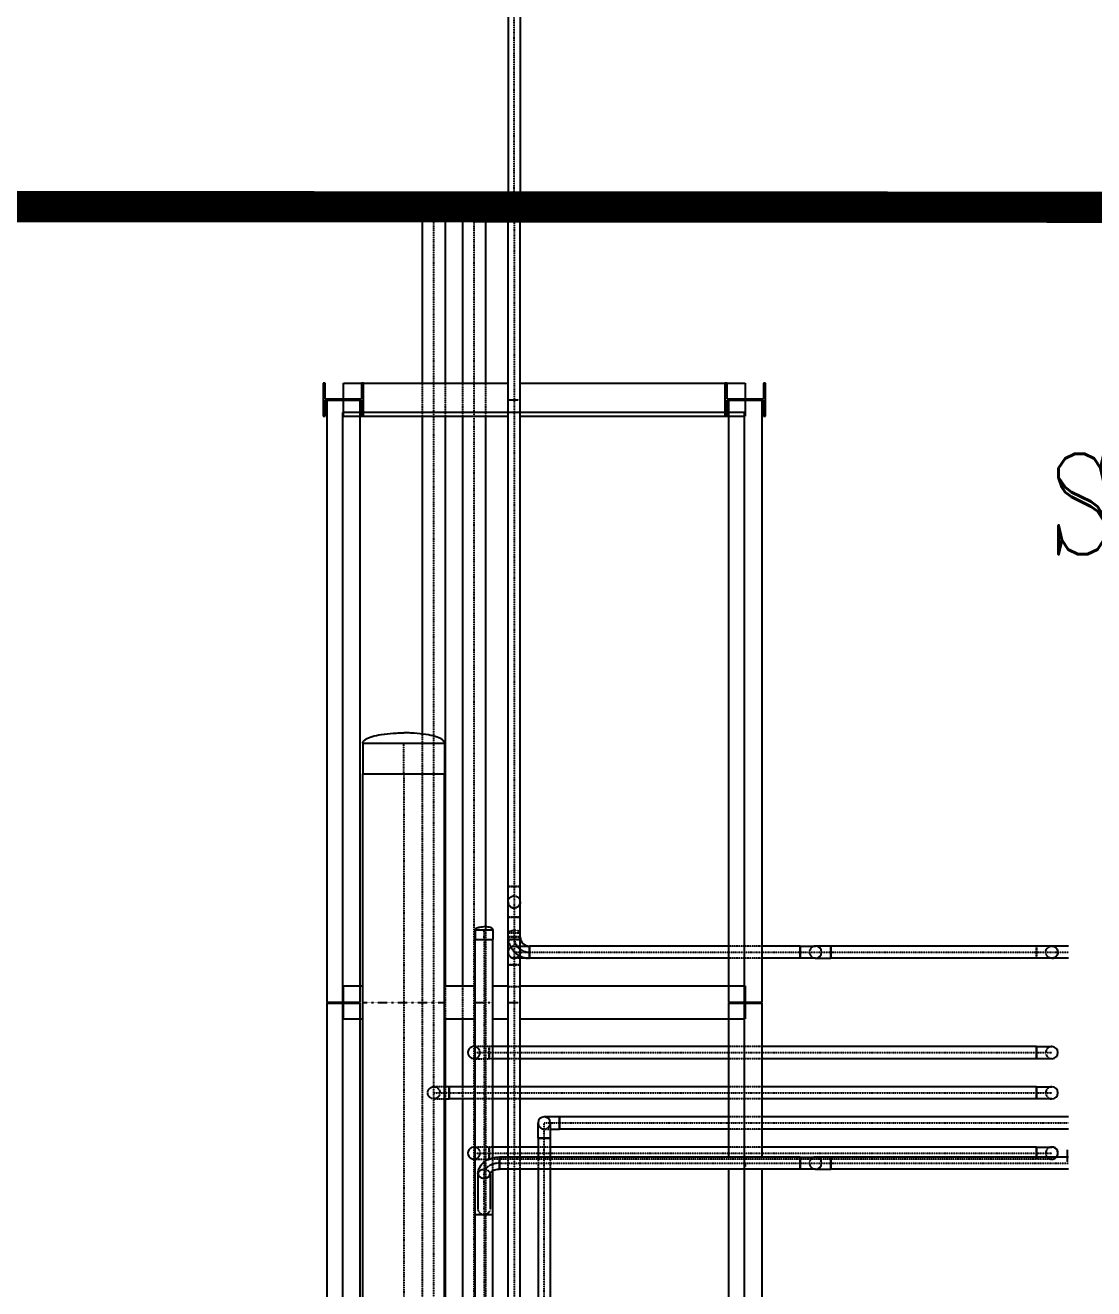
# Model space of a CAD drawing. Header units: millimetres. Extents: x -10011772 to -8149599, y 2847708 to 3434448.
# Drawn here: x -9512021 to -9501385, y 3211341 to 3223918 of the extents above; entities that cross this region are included whole.
import ezdxf

# ---------------------------------------------------------------- set-up
doc = ezdxf.new("R2010")
doc.units = ezdxf.units.MM
for name, pattern in [('DASHDOT2', [0.5, 0.25, -0.125, 0, -0.125]), ('DIVIDE2', [0.625, 0.25, -0.125, 0, -0.125, 0, -0.125]), ('HIDDEN2', [0.1875, 0.125, -0.0625])]:
    doc.linetypes.add(name, pattern=pattern)
doc.layers.add('总平面底图', color=9, linetype='Continuous')
doc.layers.add('电气-接地设计-接地线', color=3, linetype='接地线')
doc.styles.add('EESLTYPE', font='TXT.shx')
doc.styles.get("Standard").update_dxf_attribs({"font": 'romanc.SHX', "width": 0.75, "bigfont": 'hztxt.shx'})
doc.linetypes.add('接地线', pattern='A,500,["/",EESLTYPE,S=200,R=0,X=0,Y=-100],-200,60,-200', length=960)

# ---------------------------------------------------------------- blocks, each defined once
blk = doc.blocks.new('总平面底图 爆炸危险区 LOCATION I')
at = {"layer": '总平面底图', "linetype": 'Continuous'}
for p, q in [((221119.8, 148289), (221119.8, 147379)), ((221180.1, 148289), (221180.1, 147379)), ((220807.1, 147379), (220692.8, 147379)), ((220692.8, 147379), (220692.8, 146454.1)), ((220807.1, 147379), (220807.1, 146454.1)), ((221007.1, 147379), (220892.8, 147379)), ((220892.8, 147379), (220892.8, 146454.1)), ((221007.1, 147379), (221007.1, 146454.1)), ((221119.8, 147379), (221150, 147379)), ((221119.8, 142601.7), (221119.8, 147379)), ((221150, 147379), (221180.1, 147379)), ((221180.1, 142601.7), (221180.1, 147379)), ((220209.4, 146454.1), (220199.2, 146454.1)), ((220199.2, 146454.1), (220199.2, 146289)), ((220209.4, 146374.7), (220209.4, 146454.1)), ((220300, 146454.1), (221119.8, 146454.1)), ((220300, 146289), (220300, 146454.1)), ((220400.7, 146454.1), (220390.5, 146454.1)), ((220390.5, 146454.1), (220390.5, 146374.7)), ((220400.7, 146289), (220400.7, 146454.1)), ((221180.1, 146454.1), (222300, 146454.1)), ((222199.2, 146454.1), (222199.2, 146289)), ((222209.4, 146454.1), (222199.2, 146454.1)), ((222209.4, 146374.7), (222209.4, 146454.1)), ((222300, 146454.1), (222300, 146289)), ((222400.7, 146454.1), (222390.5, 146454.1)), ((222390.5, 146454.1), (222390.5, 146374.7)), ((222400.7, 146289), (222400.7, 146454.1)), ((220390.5, 146374.7), (220209.4, 146374.7)), ((220209.4, 146289), (220209.4, 146368.5)), ((220209.4, 146368.5), (220390.5, 146368.5)), ((220217.4, 146371.6), (220382.5, 146371.6)), ((220217.4, 146371.6), (220217.4, 143371.6)), ((220382.5, 146371.6), (220382.5, 143371.6)), ((220390.5, 146368.5), (220390.5, 146289)), ((222390.5, 146374.7), (222209.4, 146374.7)), ((222209.4, 146289), (222209.4, 146368.5)), ((222209.4, 146368.5), (222390.5, 146368.5)), ((222217.4, 146371.6), (222382.5, 146371.6)), ((222217.4, 146371.6), (222217.4, 143371.6)), ((222382.5, 146371.6), (222382.5, 143371.6)), ((222390.5, 146368.5), (222390.5, 146289)), ((220199.2, 146289), (220209.4, 146289)), ((220300, 146289), (221119.8, 146289)), ((220390.5, 146289), (220400.7, 146289)), ((220692.8, 146289), (220692.8, 144707.7)), ((220807.1, 146289), (220807.1, 143454.1)), ((220892.8, 146289), (220892.8, 143454.1)), ((221007.1, 146289), (221007.1, 143748.4)), ((221180.1, 146289), (222300, 146289)), ((222199.2, 146289), (222209.4, 146289)), ((222390.5, 146289), (222400.7, 146289)), ((220396.8, 144662.5), (220600, 144662.5)), ((220396.8, 144662.5), (220396.8, 144510.1)), ((220600, 144662.5), (220803.2, 144662.5)), ((220803.2, 144662.5), (220803.2, 144510.1)), ((220396.8, 144510.1), (220803.2, 144510.1)), ((220396.8, 141171.6), (220396.8, 144510.1)), ((220396.8, 144510.1), (220600, 144510.1)), ((220600, 144510.1), (220803.2, 144510.1)), ((220692.8, 144510.1), (220692.8, 144510.1)), ((220803.2, 141171.6), (220803.2, 144510.1)), ((220955.5, 143732.7), (221000, 143732.7)), ((220955.5, 143732.7), (220955.5, 143685.1)), ((221000, 143732.7), (221044.4, 143732.7)), ((221044.4, 143732.7), (221044.4, 143685.1)), ((220955.5, 143685.1), (221044.4, 143685.1)), ((220955.5, 142316), (220955.5, 143685.1)), ((220955.5, 143685.1), (221000, 143685.1)), ((221000, 143685.1), (221044.4, 143685.1)), ((221007.1, 143685.1), (221007.1, 143685.1)), ((221044.4, 142598), (221044.4, 143685.1)), ((221180.1, 143651.7), (221226.2, 143651.7)), ((221226.2, 143651.7), (221226.2, 143591.4)), ((221226.2, 143591.4), (221226.2, 143651.7)), ((222217.4, 143651.7), (221226.2, 143651.7)), ((222573.8, 143651.7), (222382.5, 143651.7)), ((222573.8, 143591.4), (222573.8, 143651.7)), ((222573.8, 143651.7), (222573.8, 143591.4)), ((222573.8, 143651.7), (222650, 143651.7)), ((222726.2, 143651.7), (222650, 143651.7)), ((222726.2, 143651.7), (222726.2, 143621.6)), ((222726.2, 143591.4), (222726.2, 143651.7)), ((223909.7, 143651.7), (222726.2, 143651.7)), ((221226.2, 143591.4), (221180.1, 143591.4)), ((222217.4, 143591.4), (221226.2, 143591.4)), ((222573.8, 143591.4), (222382.5, 143591.4)), ((222650, 143591.4), (222573.8, 143591.4)), ((222650, 143591.4), (222726.2, 143591.4)), ((222726.2, 143621.6), (222726.2, 143591.4)), ((223909.7, 143591.4), (222726.2, 143591.4)), ((220300, 143289), (220300, 143454.1)), ((220300, 143454.1), (220396.8, 143454.1)), ((220803.2, 143454.1), (220955.5, 143454.1)), ((221044.4, 143454.1), (221119.8, 143454.1)), ((221180.1, 143454.1), (222300, 143454.1)), ((222300, 143454.1), (222300, 143289)), ((220382.5, 143371.6), (220217.4, 143371.6)), ((220217.4, 143368.5), (220217.4, 140371.6)), ((220217.4, 143368.5), (220382.5, 143368.5)), ((220382.5, 143368.5), (220382.5, 140371.6)), ((222382.5, 143371.6), (222217.4, 143371.6)), ((222217.4, 143368.5), (222382.5, 143368.5)), ((222217.4, 143368.5), (222217.4, 142601.7)), ((222382.5, 143368.5), (222382.5, 142601.7)), ((220300, 143289), (220396.8, 143289)), ((220803.2, 143289), (220955.5, 143289)), ((220807.1, 143289), (220807.1, 142951.7)), ((220892.8, 143289), (220892.8, 142951.7)), ((221044.4, 143289), (221119.8, 143289)), ((221180.1, 143289), (222300, 143289)), ((220955.5, 143151.7), (220950, 143151.7)), ((221119.8, 143151.7), (221044.4, 143151.7)), ((222217.4, 143151.7), (221180.1, 143151.7)), ((223749.9, 143151.7), (222382.5, 143151.7)), ((223749.9, 143091.4), (223749.9, 143151.7)), ((223749.9, 143151.7), (223749.9, 143091.4)), ((223749.9, 143151.7), (223826.1, 143151.7)), ((220950, 143091.4), (220955.5, 143091.4)), ((221119.8, 143091.4), (221044.4, 143091.4)), ((222217.4, 143091.4), (221180.1, 143091.4)), ((223749.9, 143091.4), (222382.5, 143091.4)), ((223826.1, 143091.4), (223749.9, 143091.4)), ((220826.2, 142951.7), (220803.2, 142951.7)), ((220826.2, 142951.7), (220826.2, 142921.6)), ((220826.2, 142891.4), (220826.2, 142951.7)), ((220955.5, 142951.7), (220826.2, 142951.7)), ((221119.8, 142951.7), (221044.4, 142951.7)), ((222217.4, 142951.7), (221180.1, 142951.7)), ((223749.9, 142951.7), (222382.5, 142951.7)), ((223749.9, 142951.7), (223749.9, 142891.4)), ((223749.9, 142951.7), (223826.1, 142951.7)), ((223749.9, 142891.4), (223749.9, 142951.7)), ((220803.2, 142891.4), (220826.2, 142891.4)), ((220807.1, 142891.4), (220807.1, 140454.1)), ((220826.2, 142921.6), (220826.2, 142891.4)), ((220955.5, 142891.4), (220826.2, 142891.4)), ((220892.8, 142891.4), (220892.8, 140454.1)), ((221119.8, 142891.4), (221044.4, 142891.4)), ((222217.4, 142891.4), (221180.1, 142891.4)), ((223749.9, 142891.4), (222382.5, 142891.4)), ((223826.1, 142891.4), (223749.9, 142891.4)), ((221269.4, 142695.4), (221269.4, 142771.6)), ((221375.7, 142801.7), (221299.5, 142801.7)), ((221329.7, 142771.6), (221329.7, 142695.4)), ((221375.7, 142801.7), (221375.7, 142771.6)), ((221375.7, 142741.4), (221375.7, 142801.7)), ((222217.4, 142801.7), (221375.7, 142801.7)), ((221375.7, 142771.6), (221375.7, 142741.4)), ((223909.7, 142801.7), (222382.5, 142801.7)), ((221269.4, 142695.4), (221329.7, 142695.4)), ((221329.7, 142695.4), (221269.4, 142695.4)), ((221269.4, 142695.4), (221269.4, 142601.7)), ((221329.7, 142741.4), (221375.7, 142741.4)), ((221329.7, 142695.4), (221329.7, 142601.7)), ((222217.4, 142741.4), (221375.7, 142741.4)), ((223909.7, 142741.4), (222382.5, 142741.4)), ((220955.5, 142651.7), (220950, 142651.7)), ((221119.8, 142651.7), (221044.4, 142651.7)), ((221269.4, 142651.7), (221180.1, 142651.7)), ((222217.4, 142651.7), (221329.7, 142651.7)), ((223749.9, 142651.7), (222382.5, 142651.7)), ((223749.9, 142601.7), (223749.9, 142651.7)), ((223749.9, 142651.7), (223749.9, 142601.7)), ((223749.9, 142651.7), (223826.1, 142651.7)), ((223904.6, 142577.6), (223904.6, 142637.9)), ((220950, 142591.4), (220955.5, 142591.4)), ((221076.2, 142601.7), (221076.2, 142541.4)), ((221076.2, 142541.4), (221076.2, 142601.7)), ((222573.8, 142601.7), (221076.2, 142601.7)), ((222573.8, 142541.4), (222573.8, 142601.7)), ((222573.8, 142601.7), (222573.8, 142541.4)), ((222573.8, 142601.7), (222650, 142601.7)), ((222726.2, 142601.7), (222650, 142601.7)), ((222726.2, 142601.7), (222726.2, 142571.6)), ((222726.2, 142541.4), (222726.2, 142601.7)), ((223909.7, 142601.7), (222726.2, 142601.7)), ((222726.2, 142571.6), (222726.2, 142541.4)), ((220969.8, 142517.7), (220969.8, 142348.7)), ((221030.1, 142517.7), (221030.1, 142348.7)), ((221044.4, 142316), (221044.4, 142534.1)), ((222573.8, 142541.4), (221076.2, 142541.4)), ((221119.8, 140001.7), (221119.8, 142541.4)), ((221180.1, 140001.7), (221180.1, 142541.4)), ((221269.4, 142541.4), (221269.4, 140454.1)), ((221329.7, 142541.4), (221329.7, 140454.1)), ((222217.4, 142541.4), (222217.4, 140371.6)), ((222382.5, 142541.4), (222382.5, 140371.6)), ((222650, 142541.4), (222573.8, 142541.4)), ((222650, 142541.4), (222726.2, 142541.4)), ((223909.7, 142541.4), (222726.2, 142541.4)), ((220955.5, 142316), (221044.4, 142316)), ((220955.5, 140057.4), (220955.5, 142316)), ((221044.4, 140057.4), (221044.4, 142316))]:
    blk.add_line(p, q, dxfattribs=at)
at = {"layer": '总平面底图', "linetype": 'DIVIDE2'}
for p, q in [((221150, 147379), (221150, 148289)), ((220750, 146454.1), (220750, 147379)), ((220950, 146454.1), (220950, 147379)), ((221150, 147379), (221150, 142601.7)), ((220750, 146289), (220750, 146454.1)), ((220950, 146289), (220950, 146454.1)), ((220750, 144696.8), (220750, 146289)), ((220950, 143454.1), (220950, 146289)), ((220600, 144510.1), (220600, 144662.5)), ((220750, 144510.1), (220750, 144696.8)), ((220600, 144510.1), (220600, 141171.6)), ((220600, 144510.1), (220600, 144510.1)), ((220750, 140371.6), (220750, 144510.1)), ((220750, 144510.1), (220750, 144510.1)), ((221000, 143685.1), (221000, 143732.7)), ((221000, 143685.1), (221000, 142576.7)), ((221000, 143685.1), (221000, 143685.1)), ((221150, 143621.6), (221180.1, 143621.6)), ((221180.1, 143621.6), (221226.2, 143621.6)), ((221226.2, 143621.6), (221226.1, 143621.6)), ((221226.1, 143621.6), (221226.1, 143621.6)), ((221226.2, 143621.6), (222217.4, 143621.6)), ((222217.4, 143621.6), (222382.5, 143621.6)), ((222382.5, 143621.6), (222573.8, 143621.6)), ((222573.8, 143621.6), (222573.8, 143621.6)), ((222573.8, 143621.6), (222573.8, 143621.6)), ((222573.8, 143621.6), (222650, 143621.6)), ((222650, 143621.6), (222680.1, 143621.6)), ((222680.1, 143621.6), (222726.2, 143621.6)), ((222726.2, 143621.6), (222726.1, 143621.6)), ((222726.1, 143621.6), (222726.1, 143621.6)), ((222726.2, 143621.6), (223909.7, 143621.6)), ((220950, 143289), (220950, 143454.1)), ((220950, 143151.7), (220950, 143289)), ((220950, 143091.4), (220950, 143151.7)), ((220950, 143121.6), (220955.5, 143121.6)), ((220950, 142951.7), (220950, 143091.4)), ((220955.5, 143121.6), (221026.2, 143121.6)), ((221026.1, 143121.6), (221026.1, 143121.6)), ((221026.2, 143121.6), (221026.1, 143121.6)), ((221026.2, 143121.6), (221044.4, 143121.6)), ((221044.4, 143121.6), (221119.8, 143121.6)), ((221119.8, 143121.6), (221180.1, 143121.6)), ((221180.1, 143121.6), (222217.4, 143121.6)), ((222217.4, 143121.6), (222382.5, 143121.6)), ((222382.5, 143121.6), (223749.9, 143121.6)), ((223750, 143121.6), (223749.9, 143121.6)), ((223749.9, 143121.6), (223826.1, 143121.6)), ((223750, 143121.6), (223750, 143121.6)), ((220950, 142891.4), (220950, 142951.7)), ((220750, 142921.6), (220803.2, 142921.6)), ((220803.2, 142921.6), (220826.2, 142921.6)), ((220826.1, 142921.6), (220826.1, 142921.6)), ((220826.2, 142921.6), (220826.1, 142921.6)), ((220826.2, 142921.6), (220955.5, 142921.6)), ((220950, 142651.7), (220950, 142891.4)), ((220955.5, 142921.6), (221044.4, 142921.6)), ((221044.4, 142921.6), (221119.8, 142921.6)), ((221119.8, 142921.6), (221180.1, 142921.6)), ((221180.1, 142921.6), (222217.4, 142921.6)), ((222217.4, 142921.6), (222382.5, 142921.6)), ((222382.5, 142921.6), (223749.9, 142921.6)), ((223750, 142921.6), (223749.9, 142921.6)), ((223749.9, 142921.6), (223826.1, 142921.6)), ((223750, 142921.6), (223750, 142921.6)), ((221299.5, 142771.6), (221329.7, 142771.6)), ((221299.5, 142695.4), (221299.5, 142771.6)), ((221329.7, 142771.6), (221375.7, 142771.6)), ((221375.7, 142771.6), (221375.7, 142771.6)), ((221375.7, 142771.6), (221375.7, 142771.6)), ((221375.7, 142771.6), (222217.4, 142771.6)), ((222217.4, 142771.6), (222382.5, 142771.6)), ((222382.5, 142771.6), (223909.7, 142771.6)), ((221299.5, 142695.4), (221299.5, 142695.4)), ((221299.5, 142695.4), (221299.5, 142695.4)), ((221299.5, 142601.7), (221299.5, 142695.4)), ((220950, 142591.4), (220950, 142651.7)), ((220950, 142621.6), (220955.5, 142621.6)), ((220950, 140454.1), (220950, 142591.4)), ((220955.5, 142621.6), (221026.2, 142621.6)), ((221000, 142576.7), (221000, 142517.7)), ((221026.2, 142621.6), (221026.1, 142621.6)), ((221026.1, 142621.6), (221026.1, 142621.6)), ((221026.2, 142621.6), (221044.4, 142621.6)), ((221044.4, 142621.6), (221119.8, 142621.6)), ((221076.2, 142571.6), (221076.1, 142571.6)), ((221076.1, 142571.6), (221076.1, 142571.6)), ((221076.2, 142571.6), (222573.8, 142571.6)), ((221119.8, 142621.6), (221180.1, 142621.6)), ((221150, 142601.7), (221150, 142541.4)), ((221180.1, 142621.6), (221269.4, 142621.6)), ((221269.4, 142621.6), (221329.7, 142621.6)), ((221299.5, 142541.4), (221299.5, 142601.7)), ((221329.7, 142621.6), (222217.4, 142621.6)), ((222217.4, 142621.6), (222382.5, 142621.6)), ((222382.5, 142621.6), (223749.9, 142621.6)), ((222573.8, 142571.6), (222573.8, 142571.6)), ((222573.8, 142571.6), (222573.8, 142571.6)), ((222573.8, 142571.6), (222650, 142571.6)), ((222650, 142571.6), (222680.1, 142571.6)), ((222680.1, 142571.6), (222726.2, 142571.6)), ((222726.2, 142571.6), (222726.1, 142571.6)), ((222726.1, 142571.6), (222726.1, 142571.6)), ((222726.2, 142571.6), (223909.7, 142571.6)), ((223750, 142621.6), (223749.9, 142621.6)), ((223749.9, 142621.6), (223826.1, 142621.6)), ((223750, 142621.6), (223750, 142621.6)), ((221000, 142496.4), (221000, 142517.7)), ((221000, 142517.7), (221000, 142517.7)), ((221000, 142517.7), (221000, 142517.7)), ((221150, 142541.4), (221150, 140001.7)), ((221299.5, 140454.1), (221299.5, 142541.4)), ((221000, 142360.5), (221000, 142496.4)), ((221000, 142339.1), (221000, 142360.5)), ((221000, 142339.1), (221000, 142317.8)), ((221000, 142317.8), (221000, 142316)), ((221000, 142316), (221000, 140057.4))]:
    blk.add_line(p, q, dxfattribs=at)
at = {"layer": '总平面底图', "linetype": 'DIVIDE2', "ltscale": 10}
blk.add_line((206314.9, 147327.7), (236314.9, 147327.7), dxfattribs=at)
blk.add_line((206314.9, 147327.7), (236314.9, 147327.7), dxfattribs=at)
at = {"layer": '总平面底图'}
for p, q in [((206314.9, 147327.7), (236314.9, 147327.7)), ((220294.9, 146307.7), (220294.9, 98307.7)), ((222294.9, 146307.7), (220294.9, 146307.7)), ((222294.9, 146307.7), (222294.9, 98307.7))]:
    blk.add_line(p, q, dxfattribs=at)
at = {"layer": '总平面底图', "linetype": 'HIDDEN2'}
for p, q in [((220692.8, 146454.1), (220692.8, 146289)), ((220807.1, 146454.1), (220807.1, 146289)), ((220892.8, 146454.1), (220892.8, 146289)), ((221007.1, 146454.1), (221007.1, 146289)), ((220692.8, 144707.7), (220692.8, 144510.1)), ((220692.8, 144510.1), (220692.8, 140371.6)), ((221119.8, 143947.8), (221180.1, 143947.8)), ((221180.1, 143947.8), (221119.8, 143947.8)), ((221180.1, 143795.4), (221119.8, 143795.4)), ((221119.8, 143795.4), (221150, 143795.4)), ((221150, 143795.4), (221180.1, 143795.4)), ((221007.1, 143748.4), (221007.1, 143685.1)), ((221119.8, 143718.4), (221150, 143718.4)), ((221150, 143718.4), (221180.1, 143718.4)), ((221007.1, 143685.1), (221007.1, 140057.4)), ((221180.1, 143697.8), (221119.8, 143697.8)), ((221119.8, 143697.8), (221180.1, 143697.8)), ((221150, 143685.1), (221119.8, 143685.1)), ((221119.8, 143685.1), (221150, 143685.1)), ((221180.1, 143685.1), (221150, 143685.1)), ((221150, 143685.1), (221180.1, 143685.1)), ((221150, 143651.7), (221180.1, 143651.7)), ((222382.5, 143651.7), (222217.4, 143651.7)), ((223749.9, 143591.4), (223749.9, 143651.7)), ((223749.9, 143651.7), (223749.9, 143591.4)), ((221180.1, 143591.4), (221150, 143591.4)), ((222382.5, 143591.4), (222217.4, 143591.4)), ((221150, 143558.1), (221119.8, 143558.1)), ((221119.8, 143558.1), (221180.1, 143558.1)), ((221180.1, 143558.1), (221150, 143558.1)), ((220807.1, 143454.1), (220807.1, 143289)), ((220892.8, 143454.1), (220892.8, 143289)), ((221180.1, 143449.1), (221119.8, 143449.1)), ((221026.2, 143151.7), (220955.5, 143151.7)), ((221026.2, 143151.7), (221026.2, 143121.6)), ((221026.2, 143091.4), (221026.2, 143151.7)), ((221044.4, 143151.7), (221026.2, 143151.7)), ((221180.1, 143151.7), (221119.8, 143151.7)), ((222382.5, 143151.7), (222217.4, 143151.7)), ((220955.5, 143091.4), (221026.2, 143091.4)), ((221026.2, 143121.6), (221026.2, 143091.4)), ((221044.4, 143091.4), (221026.2, 143091.4)), ((221180.1, 143091.4), (221119.8, 143091.4)), ((222382.5, 143091.4), (222217.4, 143091.4)), ((220803.2, 142951.7), (220750, 142951.7)), ((220807.1, 142951.7), (220807.1, 142891.4)), ((220892.8, 142951.7), (220892.8, 142891.4)), ((221044.4, 142951.7), (220955.5, 142951.7)), ((221180.1, 142951.7), (221119.8, 142951.7)), ((222382.5, 142951.7), (222217.4, 142951.7)), ((220750, 142891.4), (220803.2, 142891.4)), ((221044.4, 142891.4), (220955.5, 142891.4)), ((221180.1, 142891.4), (221119.8, 142891.4)), ((222382.5, 142891.4), (222217.4, 142891.4)), ((222382.5, 142801.7), (222217.4, 142801.7)), ((221299.5, 142741.4), (221329.7, 142741.4)), ((222382.5, 142741.4), (222217.4, 142741.4)), ((221026.2, 142651.7), (220955.5, 142651.7)), ((221026.2, 142651.7), (221026.2, 142621.6)), ((221026.2, 142591.4), (221026.2, 142651.7)), ((221044.4, 142651.7), (221026.2, 142651.7)), ((221180.1, 142651.7), (221119.8, 142651.7)), ((221329.7, 142651.7), (221269.4, 142651.7)), ((222382.5, 142651.7), (222217.4, 142651.7)), ((220955.5, 142591.4), (221026.2, 142591.4)), ((221026.2, 142621.6), (221026.2, 142591.4)), ((223749.9, 142591.4), (221026.2, 142591.4)), ((221044.4, 142534.1), (221044.4, 142598)), ((221119.8, 142541.4), (221119.8, 142601.7)), ((221180.1, 142541.4), (221180.1, 142601.7)), ((221269.4, 142601.7), (221269.4, 142541.4)), ((221329.7, 142601.7), (221329.7, 142541.4)), ((223749.9, 142591.4), (223749.9, 142601.7)), ((223749.9, 142601.7), (223749.9, 142591.4)), ((223826.1, 142591.4), (223749.9, 142591.4)), ((220969.8, 142348.7), (220969.8, 142339.1)), ((221030.1, 142348.7), (221030.1, 142339.1))]:
    blk.add_line(p, q, dxfattribs=at)
at = {"layer": '总平面底图', "linetype": 'DASHDOT2'}
for p, q in [((221119.8, 146371.6), (221180.1, 146371.6)), ((220396.8, 143371.6), (220803.2, 143371.6)), ((220955.5, 143371.6), (221044.4, 143371.6)), ((221119.8, 143371.6), (221180.1, 143371.6)), ((222300, 142601.7), (222300, 142541.4))]:
    blk.add_line(p, q, dxfattribs=at)
at = {"layer": '总平面底图', "linetype": 'HIDDEN2'}
for centre in [(221150, 143871.6), (221150, 143621.6), (223826.1, 143621.6), (220750, 142921.6)]:
    blk.add_circle(centre, 30.2, dxfattribs=at)
for centre, radius, start, end in [((221150, 143871.6), 30.2, 180, 0), ((221226.2, 143697.8), 106.4, 180, 270), ((221150, 143621.6), 30.2, 90, 270), ((222650, 143621.6), 30.2, 90, 270), ((223826.1, 143621.6), 30.2, 270, 90), ((220950, 143121.6), 30.2, 0, 79.39697), ((223826.1, 143121.6), 30.2, 90, 270), ((220950, 143121.6), 30.2, 280.60303, 0), ((223826.1, 142921.6), 30.2, 90, 270), ((221299.5, 142771.6), 30.2, 180, 0), ((220950, 142621.6), 30.2, 0, 79.39697), ((223826.1, 142621.6), 30.2, 90, 318.87625), ((220950, 142621.6), 30.2, 280.60303, 0), ((222650, 142571.6), 30.2, 90, 270), ((223826.1, 142621.6), 30.2, 270, 318.87625)]:
    blk.add_arc(centre, radius, start, end, dxfattribs=at)
at = {"layer": '总平面底图', "linetype": 'DIVIDE2'}
blk.add_arc((221226.2, 143697.8), 76.2, 180, 270, dxfattribs=at)
at = {"layer": '总平面底图', "linetype": 'Continuous'}
for centre, radius, start, end in [((221226.2, 143697.8), 46, 180, 270), ((222650, 143621.6), 30.2, 270, 90), ((222650, 143621.6), 30.2, 0, 90), ((222650, 143621.6), 30.2, 270, 0), ((220950, 143121.6), 30.2, 79.39697, 280.60303), ((223826.1, 143121.6), 30.2, 0, 90), ((223826.1, 143121.6), 30.2, 270, 90), ((223826.1, 143121.6), 30.2, 270, 0), ((223826.1, 142921.6), 30.2, 0, 90), ((223826.1, 142921.6), 30.2, 270, 90), ((223826.1, 142921.6), 30.2, 270, 0), ((221299.5, 142771.6), 30.2, 0, 180), ((221299.5, 142771.6), 30.2, 0, 180), ((220950, 142621.6), 30.2, 79.39697, 280.60303), ((223826.1, 142621.6), 30.2, 0, 90), ((223826.1, 142621.6), 30.2, 318.87625, 90), ((222650, 142571.6), 30.2, 0, 90), ((222650, 142571.6), 30.2, 270, 90), ((222650, 142571.6), 30.2, 270, 0), ((223826.1, 142621.6), 30.2, 318.87625, 0)]:
    blk.add_arc(centre, radius, start, end, dxfattribs=at)
at = {"layer": '总平面底图', "linetype": 'DIVIDE2'}
blk.add_ellipse((221076.2, 142517.7), major_axis=(-76.2, 0), ratio=0.707107, start_param=4.712389, end_param=6.283185, dxfattribs=at)
at = {"layer": '总平面底图', "linetype": 'HIDDEN2'}
for centre, major_axis in [((221000, 142517.7), (-30.2, 0)), ((221000, 142339.1), (30.2, 0))]:
    blk.add_ellipse(centre, major_axis=major_axis, ratio=0.707107, start_param=3.141593, end_param=6.283185, dxfattribs=at)
at = {"layer": '总平面底图', "linetype": 'Continuous'}
for major_axis, start_param, end_param in [((30.2, 0), 3.141593, 6.283185), ((-30.2, 0), 0, 3.141593)]:
    blk.add_ellipse((221000, 142517.7), major_axis=major_axis, ratio=0.707107, start_param=start_param, end_param=end_param, dxfattribs=at)
for points, knots in [([(220453.2, 144697.6), (220467.9, 144701.5), (220485, 144704.7), (220503.8, 144707.3), (220522.5, 144709.8), (220542.9, 144711.6), (220563.8, 144712.5)], [0.7636772, 0.7636772, 0.7636772, 0.7636772, 1.0778365, 1.0778365, 1.0778365, 1.3919958, 1.3919958, 1.3919958, 1.3919958]), ([(220746.7, 144697.6), (220732, 144701.5), (220714.9, 144704.7), (220696.1, 144707.3), (220677.4, 144709.8), (220657, 144711.6), (220636.1, 144712.5)], [0.7636772, 0.7636772, 0.7636772, 0.7636772, 1.0778365, 1.0778365, 1.0778365, 1.3919958, 1.3919958, 1.3919958, 1.3919958]), ([(221035.9, 143742), (221033.2, 143743.4), (221029.9, 143744.6), (221026.1, 143745.5), (221022.3, 143746.5), (221018.1, 143747.3), (221013.7, 143747.8)], [0.6277431, 0.6277431, 0.6277431, 0.6277431, 0.9419024, 0.9419024, 0.9419024, 1.2560616, 1.2560616, 1.2560616, 1.2560616])]:
    blk.add_open_spline(points, degree=3, knots=knots, dxfattribs=at)
for points in [[(220563.8, 144712.5), (220575.7, 144713), (220587.8, 144713.3), (220600, 144713.3)], [(220636.1, 144712.5), (220624.2, 144713), (220612.1, 144713.3), (220600, 144713.3)], [(220396.8, 144662.5), (220396.8, 144663.9), (220397, 144665.2), (220397.4, 144666.6)], [(220397.4, 144666.6), (220397.9, 144668.1), (220398.6, 144669.5), (220399.6, 144671)], [(220399.6, 144671), (220400.9, 144672.9), (220402.6, 144674.8), (220404.7, 144676.6)], [(220404.7, 144676.6), (220408, 144679.4), (220412.2, 144682.1), (220417.3, 144684.8)], [(220417.3, 144684.8), (220426.5, 144689.5), (220438.6, 144693.8), (220453.2, 144697.6)], [(220782.6, 144684.8), (220773.4, 144689.5), (220761.3, 144693.8), (220746.7, 144697.6)], [(220795.2, 144676.6), (220791.9, 144679.4), (220787.7, 144682.1), (220782.6, 144684.8)], [(220800.3, 144671), (220799, 144672.9), (220797.3, 144674.8), (220795.2, 144676.6)], [(220802.5, 144666.6), (220802, 144668.1), (220801.3, 144669.5), (220800.3, 144671)], [(220803.2, 144662.5), (220803.2, 144663.9), (220802.9, 144665.2), (220802.5, 144666.6)], [(220955.5, 143732.7), (220955.5, 143733.3), (220955.6, 143733.9), (220955.8, 143734.5)], [(220955.8, 143734.5), (220956, 143735.2), (220956.3, 143735.8), (220956.8, 143736.4)], [(220956.8, 143736.4), (220957.3, 143737.3), (220958, 143738.1), (220959, 143738.8)], [(220959, 143738.8), (220960.3, 143740), (220962, 143741), (220964, 143742)], [(220964, 143742), (220966.7, 143743.4), (220970, 143744.6), (220973.8, 143745.5)], [(220973.8, 143745.5), (220977.6, 143746.5), (220981.8, 143747.3), (220986.2, 143747.8)], [(220986.2, 143747.8), (220990.6, 143748.3), (220995.3, 143748.6), (220999.9, 143748.6)], [(220999.9, 143748.6), (220999.9, 143748.6), (220999.9, 143748.6), (221000, 143748.6)], [(221013.7, 143747.8), (221009.3, 143748.3), (221004.6, 143748.6), (221000, 143748.6)], [(221000, 143748.6), (221000, 143748.6), (221000, 143748.6), (221000, 143748.6)], [(221040.9, 143738.8), (221039.6, 143740), (221037.9, 143741), (221035.9, 143742)], [(221043.1, 143736.4), (221042.6, 143737.3), (221041.9, 143738.1), (221040.9, 143738.8)], [(221044.1, 143734.5), (221043.9, 143735.2), (221043.6, 143735.8), (221043.1, 143736.4)], [(221044.4, 143732.7), (221044.4, 143733.3), (221044.3, 143733.9), (221044.1, 143734.5)], [(220987.4, 142564.4), (220993.6, 142571.9), (221001.1, 142578.2), (221009.4, 142583.4)], [(221009.4, 142583.4), (221017.7, 142588.7), (221026.9, 142592.8), (221036.6, 142595.8)], [(221036.6, 142595.8), (221046.2, 142598.8), (221056.3, 142600.7), (221066.4, 142601.4)], [(221066.4, 142601.4), (221069.7, 142601.6), (221072.9, 142601.7), (221076.2, 142601.7)], [(220969.8, 142517.7), (220969.8, 142526), (220971.4, 142534.3), (220974.3, 142542.1)], [(220974.3, 142542.1), (220977.3, 142550.3), (220981.8, 142557.8), (220987.4, 142564.4)], [(221030.1, 142517.7), (221030.1, 142518.9), (221030.3, 142520.1), (221031.1, 142521.7)], [(221031.1, 142521.7), (221031.9, 142523.4), (221033.2, 142525.5), (221035.5, 142527.7)], [(221035.5, 142527.7), (221037.5, 142529.7), (221040.2, 142531.7), (221043.4, 142533.5)], [(221043.4, 142533.5), (221046.6, 142535.3), (221050.3, 142536.9), (221054.3, 142538.2)], [(221054.3, 142538.2), (221058.5, 142539.5), (221063, 142540.4), (221067.6, 142540.9)], [(221067.6, 142540.9), (221070.4, 142541.2), (221073.3, 142541.4), (221076.2, 142541.4)]]:
    blk.add_open_spline(points, degree=3, dxfattribs=at)
at = {"layer": '总平面底图', "linetype": 'HIDDEN2'}
for points in [[(221119.8, 143718.4), (221119.8, 143718.8), (221119.9, 143719.3), (221120, 143719.7)], [(221120, 143719.7), (221120.2, 143720.2), (221120.4, 143720.7), (221120.7, 143721.1)], [(221120.7, 143721.1), (221121.1, 143721.7), (221121.6, 143722.3), (221122.3, 143722.8)], [(221122.3, 143722.8), (221123.2, 143723.6), (221124.4, 143724.4), (221125.9, 143725.1)], [(221125.9, 143725.1), (221127.7, 143726), (221130, 143726.8), (221132.6, 143727.5)], [(221132.6, 143727.5), (221135.2, 143728.2), (221138.1, 143728.7), (221141.1, 143729)], [(221141.1, 143729), (221144, 143729.4), (221147, 143729.5), (221150, 143729.5)], [(221158.8, 143729), (221155.9, 143729.4), (221152.9, 143729.5), (221150, 143729.5)], [(221167.3, 143727.5), (221164.7, 143728.2), (221161.8, 143728.7), (221158.8, 143729)], [(221174.1, 143725.1), (221172.2, 143726), (221169.9, 143726.8), (221167.3, 143727.5)], [(221177.6, 143722.8), (221176.7, 143723.6), (221175.5, 143724.4), (221174.1, 143725.1)], [(221179.2, 143721.1), (221178.8, 143721.7), (221178.3, 143722.3), (221177.6, 143722.8)], [(221179.9, 143719.7), (221179.8, 143720.2), (221179.5, 143720.7), (221179.2, 143721.1)], [(221180.1, 143718.4), (221180.1, 143718.8), (221180, 143719.3), (221179.9, 143719.7)]]:
    blk.add_open_spline(points, degree=3, dxfattribs=at)
at = {"layer": '总平面底图', "width": 0.75}
blk.add_text('S-0501-I', height=500, rotation=0.00002, dxfattribs=at).set_placement((223811.6, 145602.5))

msp = doc.modelspace()

# ---------------------------------------------------------------- linework, layer by layer
at = {"layer": '电气-接地设计-接地线', "color": 1, "linetype": '接地线', "ltscale": 0.005, "const_width": 311}
msp.add_lwpolyline([(-9518719, 3222117), (-9494636, 3222103)], dxfattribs=at)

# ---------------------------------------------------------------- block references
at = {"layer": '总平面底图', "xscale": 2, "yscale": 2, "zscale": 2}
msp.add_blockref('总平面底图 爆炸危险区 LOCATION I', (-9949454, 2927448), dxfattribs=at)

doc.saveas('drawing.dxf')
